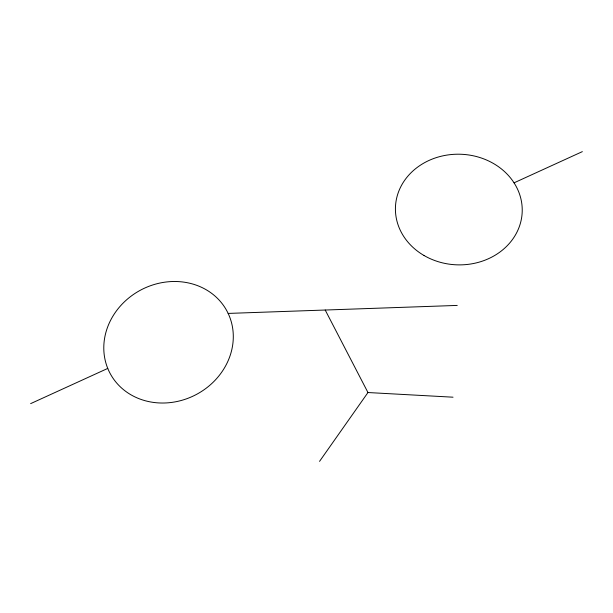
<?xml version="1.0" encoding="UTF-8"?>
<svg xmlns="http://www.w3.org/2000/svg" width="613" height="613" viewBox="0 0 613 613"><rect width="100%" height="100%" fill="white"/><g stroke="black" fill="none" stroke-linecap="round" stroke-linejoin="round"><path stroke-width="0.92" d="M319.549 461.367L367.961 392.535L453.022 397.193M30.65 403.63L107.758 368.413M514.046 182.835L582.35 151.633M228.151 313.419A66.227 59.162 -27.8 0 1 160.637 403.002A66.227 59.162 -27.8 0 1 116.838 310.339A66.227 59.162 -27.8 0 1 228.151 313.419L457.237 305.42M325.204 310.032L367.961 392.535M424.035 255.506A63.423 55.331 2.1 0 0 522.13 213.263A63.423 55.331 2.1 0 0 430.303 159.87A63.423 55.331 2.1 0 0 424.035 255.506"/></g></svg>
